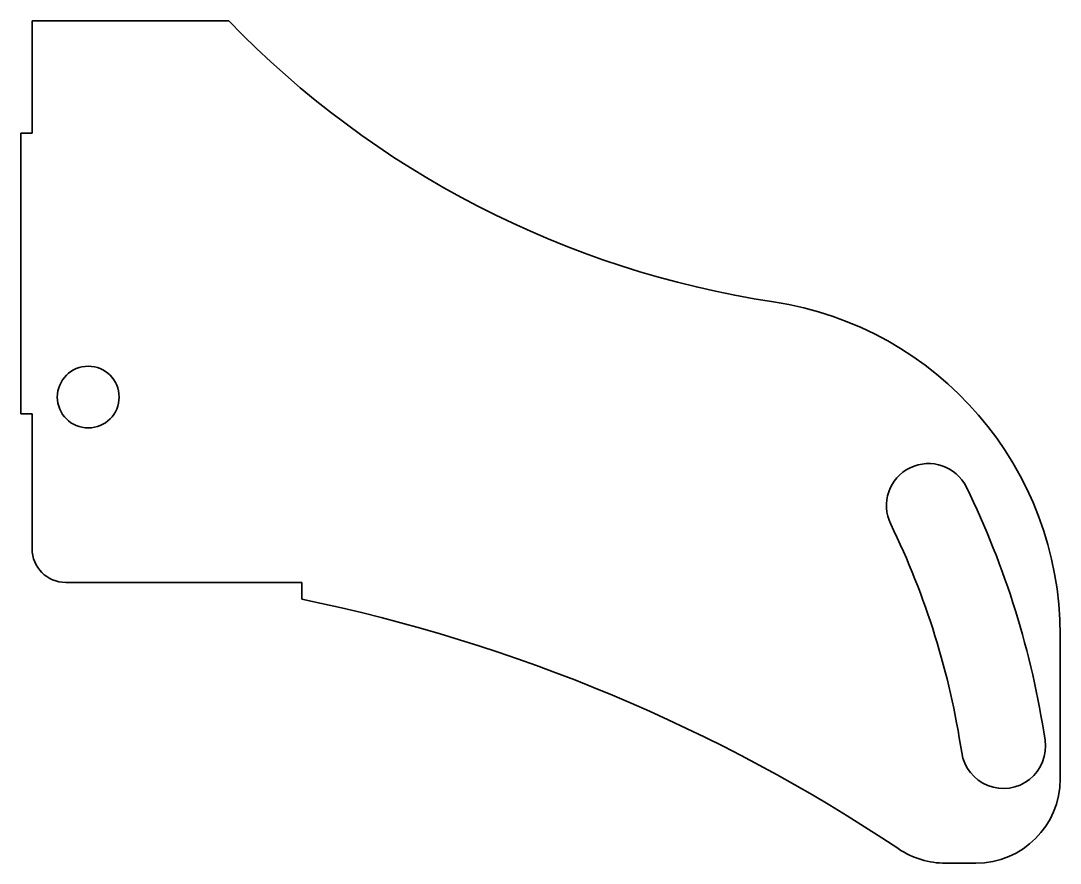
# Model space of a CAD drawing. Header units: inches. Extents: x 0 to 185, y 0 to 150.
import ezdxf

# ---------------------------------------------------------------- set-up
doc = ezdxf.new("R2010")
doc.units = ezdxf.units.IN
doc.header["$MEASUREMENT"] = 0
doc.layers.add('SIMUMAK Visible (ISO)', color=7, linetype='Continuous', lineweight=35)

# ---------------------------------------------------------------- blocks, each defined once
blk = doc.blocks.new('CD-IND-31-CINCL-02_Sheet_5_CD-IND-31-CINCL-02')
at = {"layer": 'SIMUMAK Visible (ISO)'}
for p, q in [((-90.5, 75), (-55.5, 75)), ((-90.5, 55), (-90.5, 75)), ((-90.5, 55), (-92.5, 55)), ((-92.5, 55), (-92.5, 5)), ((-92.5, 5), (-90.5, 5)), ((-90.5, -19), (-90.5, 5)), ((-84.5, -25), (-42.5, -25)), ((-42.5, -25), (-42.5, -28)), ((92.5, -34.37), (92.5, -60)), ((77.5, -75), (72.11, -75))]:
    blk.add_line(p, q, dxfattribs=at)
blk.add_circle((-80.5, 8), 5.5, dxfattribs=at)
at = {"layer": 'SIMUMAK Visible (ISO)', "extrusion": (0, 0, -1)}
for centre, radius, start, end in [((-66.83, 193.05), 170, 278.5836, 316.0194), ((-69.07, -11.34), 7.5, 334, 154), ((63.5, -76), 155, 154, 171.5), ((84.5, -19), 6, 270, 360), ((103.01, -321.83), 300, 101.6357, 123.7755), ((-82.38, -54.2), 7.5, 171.5, 351.5), ((-77.5, -60), 15, 180, 270), ((-72.11, -60), 15, 270, 303.7755)]:
    blk.add_arc(centre, radius, start, end, dxfattribs=at)
at = {"layer": 'SIMUMAK Visible (ISO)'}
for centre, radius, start, end in [((32.5, -34.37), 60, 360, 81.4164), ((-63.5, -76), 140, 8.5, 26)]:
    blk.add_arc(centre, radius, start, end, dxfattribs=at)

msp = doc.modelspace()

# ---------------------------------------------------------------- block references
msp.add_blockref('CD-IND-31-CINCL-02_Sheet_5_CD-IND-31-CINCL-02', (92.5, 75))

doc.saveas('drawing.dxf')
